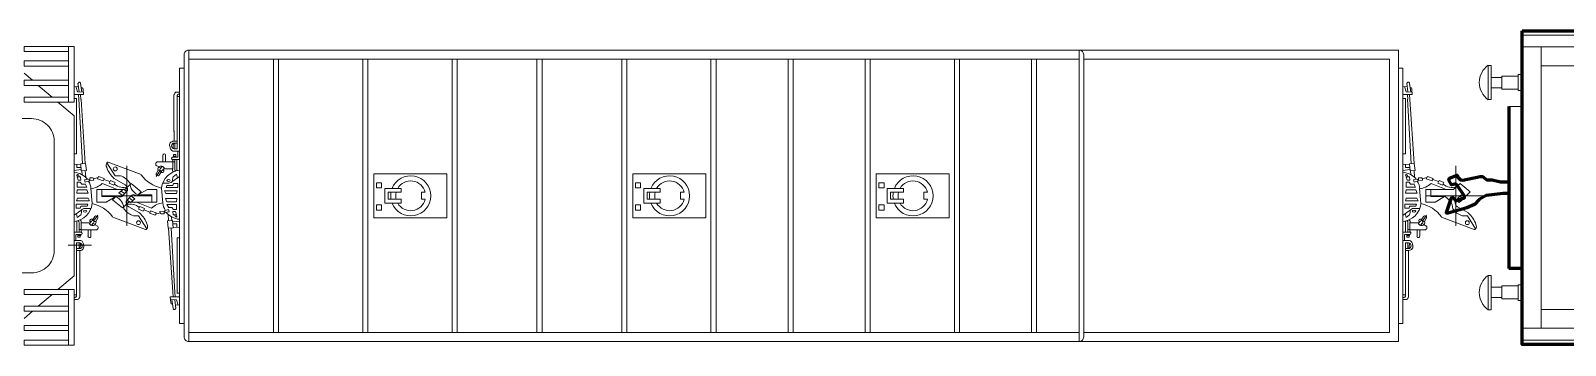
# Model space of a CAD drawing. Header units: millimetres. Extents: x -116888 to 30597, y -50310 to 30934.
# Drawn here: x -99877 to -82865, y -37292 to -33806 of the extents above; entities that cross this region are included whole.
import ezdxf

# ---------------------------------------------------------------- set-up
doc = ezdxf.new("R2010")
doc.units = ezdxf.units.MM
doc.set_wipeout_variables(frame=1)
doc.linetypes.add('K5LT_THIN', pattern=[0])
doc.layers.add('1.Основная', color=5, linetype='Continuous', lineweight=60, true_color=0x0000ff)
for name, color, linetype, lineweight in [('2.Тонкая', 7, 'Continuous', 18), ('линии', 7, 'Continuous', 35), ('штриховка', 7, 'Continuous', 9)]:
    doc.layers.add(name, color=color, linetype=linetype, lineweight=lineweight)

# ---------------------------------------------------------------- blocks, each defined once
blk = doc.blocks.new('подстреловая платформа ЕДК-1000_план')
blk.add_wipeout([(734612, 132273), (734612, 132759), (734570, 132759), (734570, 132778), (734388, 132778), (734388, 132792), (734268, 132792), (734268, 132656), (734237, 132656), (734166, 132736), (734138, 132847), (734162, 132949), (734237, 133036), (734268, 133036), (734268, 132907), (734388, 132907), (734388, 132920), (734570, 132920), (734570, 132934), (734612, 132934), (734612, 133112), (734467, 133112), (734467, 133946), (734399, 133946), (734214, 133923), (734138, 133878), (734083, 133823), (734000, 133787), (733794, 133728), (733775, 133728), (733775, 133736), (733825, 133890), (733838, 133899), (733847, 133899), (733856, 133891), (733873, 133867), (733885, 133867), (733973, 133898), (733973, 133915), (733889, 134042), (733876, 134049), (733866, 134049), (733829, 134042), (733801, 134094), (733806, 134114), (733893, 134147), (733901, 134126), (733929, 134097), (733957, 134093), (734146, 134132), (734175, 134132), (734223, 134098), (734281, 134098), (734371, 134076), (734467, 134076), (734467, 134909), (734612, 134909), (734612, 135087), (734570, 135087), (734570, 135102), (734388, 135102), (734388, 135114), (734268, 135114), (734268, 134985), (734237, 134984), (734164, 135068), (734138, 135175), (734165, 135283), (734237, 135365), (734268, 135365), (734268, 135229), (734388, 135229), (734388, 135244), (734570, 135244), (734570, 135262), (734612, 135262), (734612, 135749), (757881, 135749), (757881, 135262), (757923, 135262), (757923, 135244), (758105, 135244), (758105, 135229), (758225, 135229), (758225, 135365), (758256, 135365), (758328, 135283), (758355, 135175), (758328, 135066), (758256, 134984), (758225, 134985), (758225, 135114), (758105, 135114), (758105, 135102), (757923, 135102), (757923, 135087), (757881, 135087), (757881, 134909), (758026, 134909), (758026, 134076), (758121, 134076), (758211, 134098), (758269, 134098), (758318, 134132), (758347, 134132), (758536, 134093), (758564, 134097), (758592, 134126), (758600, 134147), (758687, 134114), (758692, 134094), (758663, 134042), (758626, 134049), (758617, 134049), (758603, 134042), (758520, 133915), (758520, 133898), (758608, 133867), (758620, 133867), (758637, 133891), (758646, 133899), (758655, 133899), (758668, 133890), (758717, 133736), (758717, 133728), (758699, 133728), (758493, 133787), (758410, 133823), (758354, 133878), (758278, 133923), (758093, 133946), (758026, 133946), (758026, 133112), (757881, 133112), (757881, 132934), (757923, 132934), (757923, 132920), (758105, 132920), (758105, 132907), (758225, 132907), (758225, 133036), (758256, 133036), (758329, 132953), (758355, 132847), (758330, 132742), (758256, 132656), (758225, 132656), (758225, 132792), (758105, 132792), (758105, 132778), (757923, 132778), (757923, 132759), (757881, 132759), (757881, 132273)]).dxf.layer = 'штриховка'
at = {"linetype": 'Continuous', "lineweight": 0}
blk.add_line((734824, 135571), (734612, 135571), dxfattribs=at)
at = {"layer": '1.Основная', "color": 5, "true_color": 0x0000ff}
for p in [(734467, 134909), (734612, 133112)]:
    blk.add_line(p, (734467, 133112), dxfattribs=at)
at = {"layer": '1.Основная', "color": 5, "ltscale": 1000, "true_color": 0x0000ff}
blk.add_lwpolyline([(734612, 135749), (757881, 135748), (757881, 132273), (734612, 132273)], close=True, dxfattribs=at)
blk.add_lwpolyline([(734466, 133946), (734399, 133946), (734214, 133923), (734138, 133878), (734083, 133823), (734000, 133787), (733794, 133728), (733775, 133728), (733775, 133736), (733825, 133890), (733838, 133899), (733847, 133899), (733856, 133891), (733873, 133867), (733885, 133867), (733973, 133898), (733973, 133906), (733973, 133915), (733889, 134042), (733876, 134049), (733866, 134049), (733829, 134042), (733801, 134094), (733806, 134114), (733893, 134147), (733901, 134126), (733929, 134097), (733957, 134093), (734146, 134132), (734175, 134132), (734223, 134098), (734281, 134098), (734371, 134076), (734467, 134076)], dxfattribs=at)
at = {"layer": '2.Тонкая', "linetype": 'Continuous', "lineweight": 0}
for p, q in [((734824, 135571), (734612, 135571)), ((734824, 132451), (734612, 132451))]:
    blk.add_line(p, q, dxfattribs=at)
at = {"layer": '2.Тонкая', "color": 5, "true_color": 0x0000ff}
blk.add_line((734612, 134909), (734467, 134909), dxfattribs=at)
at = {"layer": '2.Тонкая', "linetype": 'Continuous', "lineweight": 0}
for points in [[(734612, 135701), (757881, 135701), (757881, 132320), (734612, 132320)], [(734824, 135571), (757669, 135571), (757669, 132451), (734824, 132451)], [(757669, 135361), (734824, 135361), (734824, 132661), (757669, 132661)]]:
    blk.add_lwpolyline(points, close=True, dxfattribs=at)
at = {"layer": '2.Тонкая', "ltscale": 1000}
for points in [[(734237, 135365), (734268, 135365), (734268, 134985), (734237, 134985)], [(734570, 135102), (734388, 135102), (734388, 135244), (734570, 135244)], [(734612, 135087), (734570, 135087), (734570, 135262), (734612, 135262)], [(734388, 135114), (734268, 135114), (734268, 135229), (734388, 135229)], [(734237, 132656), (734268, 132656), (734268, 133036), (734237, 133036)], [(734388, 132907), (734268, 132907), (734268, 132792), (734388, 132792)], [(734570, 132920), (734388, 132920), (734388, 132778), (734570, 132778)], [(734612, 132934), (734570, 132934), (734570, 132759), (734612, 132759)]]:
    blk.add_lwpolyline(points, close=True, dxfattribs=at)
for centre in [(734372, 135175), (734372, 132847)]:
    blk.add_arc(centre, 234, 125.378, 234.622, dxfattribs=at)
blk = doc.blocks.new('*U43')
at = {"layer": 'линии'}
blk.add_blockref('подстреловая платформа ЕДК-1000_план', (-767386, -134011), dxfattribs=at)
blk = doc.blocks.new('хоз вагон план')
at = {"layer": '2.Тонкая', "color": 0, "linetype": 'ByBlock', "lineweight": 0, "ltscale": 100}
for p, q in [((686, -1614), (686, 1614)), ((10555, 1514), (686, 1514))]:
    blk.add_line(p, q, dxfattribs=at)
at = {"layer": '2.Тонкая', "color": 0, "linetype": 'ByBlock', "lineweight": 0}
for p, q in [((10555, -1614), (10555, 1614)), ((585, -1415), (585, 1415)), ((635, 1415), (585, 1415)), ((1625, -1514), (1625, 1514)), ((1682, 1514), (1682, -1514)), ((2614, -1514), (2614, 1514)), ((2672, 1514), (2672, -1514)), ((3604, -1514), (3604, 1514)), ((3662, 1514), (3662, -1514)), ((4544, 1514), (4544, -1514)), ((4602, -1514), (4602, 1514)), ((5485, -1514), (5485, 1514)), ((5542, 1514), (5542, -1514)), ((6474, -1514), (6474, 1514)), ((6532, 1514), (6532, -1514)), ((7329, -1514), (7329, 1514)), ((7386, 1514), (7386, -1514)), ((8183, -1514), (8183, 1514)), ((8240, 1514), (8240, -1514)), ((9173, -1514), (9173, 1514)), ((9230, 1514), (9230, -1514)), ((10027, -1514), (10027, 1514)), ((10084, 1514), (10084, -1514)), ((14095, 1415), (14145, 1415)), ((14145, 1415), (14145, -1415)), ((14188, 1207), (14147, 1212)), ((14181, 1151), (14163, 1210)), ((14188, 1247), (14200, 1151)), ((14231, 1149), (14216, 1250)), ((522, 714), (522, 1122)), ((548, 1150), (585, 1150)), ((557, 716), (557, 1099)), ((557, 1099), (585, 1099)), ((569, 1125), (585, 1125)), ((14147, 1121), (14249, 1121)), ((14176, 1080), (14147, 1080)), ((14173, 1065), (14173, 1081)), ((14173, 465), (14173, 1068)), ((14247, 1148), (14181, 1151)), ((14198, 1070), (14194, 1120)), ((14238, 357), (14197, 1071)), ((14221, 1068), (14216, 1120)), ((14268, 358), (14222, 1069)), ((14249, 1121), (14244, 1182)), ((523, 606), (523, 719)), ((557, 520), (557, 723)), ((557, 606), (520, 606)), ((557, 520), (524, 520)), ((555, 585), (526, 585)), ((530, 520), (530, 585)), ((-215, 372), (-221, 365)), ((-129, 221), (-221, 365)), ((-206, 372), (-215, 372)), ((-206, 372), (157, 237)), ((352, 376), (505, 376)), ((398, 447), (398, 376)), ((429, 446), (429, 376)), ((508, 403), (508, 299)), ((508, 401), (583, 401)), ((508, 375), (530, 375)), ((583, 494), (511, 494)), ((511, 427), (563, 427)), ((512, 439), (542, 439)), ((512, 429), (512, 439)), ((543, 458), (517, 458)), ((517, 458), (517, 439)), ((530, 299), (530, 401)), ((543, 427), (543, 458)), ((555, 280), (555, 401)), ((566, 494), (566, 427)), ((14147, 465), (14173, 465)), ((14216, 352), (14147, 347)), ((14175, 312), (14175, 349)), ((14271, 358), (14218, 355)), ((14218, 355), (14224, 275)), ((14281, 279), (14271, 358)), ((-20, 123), (-140, 190)), ((-72, 222), (-129, 221)), ((345, 283), (323, 244)), ((369, 280), (323, 213)), ((326, 335), (351, 323)), ((351, 318), (379, 308)), ((379, 265), (357, 228)), ((392, 326), (369, 298)), ((416, 308), (392, 281)), ((508, 299), (417, 299)), ((500, 154), (583, 215)), ((551, 240), (512, 212)), ((560, 197), (551, 240)), ((2737, 0), (2737, 245)), ((2737, 245), (3547, 245)), ((3547, 0), (3547, 245)), ((5607, 0), (5607, 245)), ((5607, 245), (6417, 245)), ((6417, 0), (6417, 245)), ((8305, 0), (8305, 245)), ((8305, 245), (9116, 245)), ((9116, 0), (9116, 245)), ((14222, 290), (14145, 282)), ((14219, 312), (14175, 312)), ((14178, 225), (14182, 210)), ((14179, 212), (14210, 210)), ((14191, 175), (14179, 212)), ((14189, 235), (14203, 212)), ((14221, 175), (14191, 175)), ((14210, 210), (14216, 209)), ((14216, 209), (14221, 175)), ((14227, 275), (14281, 279)), ((14234, 235), (14230, 275)), ((14261, 176), (14304, 185)), ((14268, 153), (14261, 176)), ((14274, 205), (14268, 278)), ((14307, 182), (14317, 166)), ((14318, 198), (14354, 200)), ((14318, 169), (14318, 198)), ((14363, 175), (14318, 169)), ((14357, 198), (14363, 175)), ((14404, 188), (14416, 215)), ((14468, 167), (14404, 188)), ((14416, 215), (14479, 191)), ((14477, 187), (14468, 167)), ((14541, 157), (14476, 182)), ((14533, 141), (14548, 170)), ((14548, 170), (14600, 148)), ((-159, -43), (-115, 0)), ((-115, 0), (-81, -10)), ((-88, 34), (-39, 74)), ((-43, 1), (-88, 34)), ((-63, 53), (-26, 24)), ((-48, -1), (7, 58)), ((-39, 74), (-2, 49)), ((228, 70), (123, 9)), ((123, 9), (277, 9)), ((332, 70), (228, 70)), ((277, 9), (277, -70)), ((332, -70), (332, 70)), ((385, 86), (400, -80)), ((452, 141), (398, 141)), ((416, 55), (431, 25)), ((558, 56), (417, 56)), ((431, 25), (549, 25)), ((441, 116), (434, 93)), ((434, 93), (563, 93)), ((511, 116), (441, 116)), ((517, 136), (511, 116)), ((563, 136), (517, 136)), ((549, 25), (558, 56)), ((563, 93), (563, 136)), ((2737, 0), (2737, -245)), ((3041, 81), (2861, 81)), ((2861, -81), (2861, 81)), ((3041, 39), (2898, 39)), ((2898, 39), (2898, -39)), ((3041, 39), (3041, 81)), ((3306, 39), (3265, 39)), ((3265, 39), (3265, 0)), ((3265, -39), (3265, 0)), ((3547, 0), (3547, -245)), ((5911, 81), (5731, 81)), ((5731, -81), (5731, 81)), ((5911, 39), (5768, 39)), ((5768, 39), (5768, -39)), ((5911, 39), (5911, 81)), ((6176, 39), (6136, 39)), ((6136, 39), (6136, 0)), ((8610, 81), (8429, 81)), ((8429, -81), (8429, 81)), ((8610, 39), (8466, 39)), ((8466, 39), (8466, -39)), ((8610, 39), (8610, 81)), ((8875, 39), (8834, 39)), ((8834, 39), (8834, 0)), ((14179, 67), (14175, 28)), ((14175, 28), (14302, 28)), ((14179, 96), (14179, 150)), ((14179, 150), (14213, 150)), ((14286, 96), (14179, 96)), ((14287, 67), (14179, 67)), ((14213, 150), (14230, 129)), ((14230, 129), (14272, 129)), ((14317, 166), (14268, 153)), ((14270, 127), (14286, 96)), ((14302, 28), (14287, 67)), ((14345, -86), (14330, 80)), ((14398, 70), (14398, -70)), ((14707, 70), (14398, 70)), ((14453, -9), (14453, 70)), ((14624, 70), (14459, 136)), ((14585, 118), (14533, 141)), ((14600, 147), (14585, 118)), ((14778, 135), (14707, 70)), ((14778, 1), (14723, -58)), ((14889, 43), (14778, 135)), ((14845, 0), (14811, 10)), ((14889, 43), (14845, 0)), ((-159, -43), (-48, -135)), ((-48, -135), (23, -70)), ((23, -70), (332, -70)), ((106, -70), (271, -136)), ((130, -147), (145, -118)), ((182, -170), (130, -148)), ((145, -118), (197, -141)), ((197, -141), (182, -170)), ((189, -157), (254, -182)), ((253, -187), (262, -167)), ((262, -167), (326, -188)), ((367, -175), (412, -169)), ((412, -169), (412, -198)), ((413, -166), (462, -153)), ((423, -182), (413, -166)), ((428, -28), (443, -67)), ((555, -28), (428, -28)), ((443, -67), (551, -67)), ((444, -96), (551, -96)), ((460, -127), (444, -96)), ((500, -129), (458, -129)), ((462, -153), (469, -176)), ((517, -150), (500, -129)), ((551, -150), (517, -150)), ((551, -67), (555, -28)), ((551, -96), (551, -150)), ((3041, -81), (2861, -81)), ((3041, -39), (2898, -39)), ((3041, -39), (3041, -81)), ((3306, -39), (3265, -39)), ((5607, 0), (5607, -245)), ((5911, -81), (5731, -81)), ((5911, -39), (5768, -39)), ((5911, -39), (5911, -81)), ((6136, -39), (6136, 0)), ((6176, -39), (6136, -39)), ((6417, 0), (6417, -245)), ((8305, 0), (8305, -245)), ((8610, -81), (8429, -81)), ((8610, -39), (8466, -39)), ((8610, -39), (8610, -81)), ((8834, -39), (8834, 0)), ((8875, -39), (8834, -39)), ((9116, 0), (9116, -245)), ((14230, -154), (14147, -215)), ((14167, -93), (14167, -136)), ((14296, -93), (14167, -93)), ((14167, -136), (14213, -136)), ((14181, -25), (14172, -56)), ((14172, -56), (14313, -56)), ((14299, -25), (14181, -25)), ((14213, -136), (14219, -116)), ((14219, -116), (14289, -116)), ((14278, -141), (14332, -141)), ((14289, -116), (14296, -93)), ((14314, -55), (14299, -25)), ((14398, -70), (14502, -70)), ((14607, -9), (14453, -9)), ((14502, -70), (14607, -9)), ((14769, -74), (14732, -49)), ((14750, -123), (14870, -190)), ((14793, -53), (14756, -24)), ((14818, -34), (14769, -74)), ((14773, -1), (14818, -34)), ((314, -215), (251, -191)), ((326, -188), (314, -215)), ((373, -198), (367, -175)), ((412, -198), (376, -200)), ((469, -176), (426, -185)), ((503, -275), (449, -279)), ((449, -279), (459, -358)), ((456, -205), (462, -278)), ((496, -235), (500, -275)), ((512, -355), (506, -275)), ((508, -290), (585, -282)), ((509, -175), (539, -175)), ((514, -209), (509, -175)), ((511, -312), (555, -312)), ((520, -210), (514, -209)), ((551, -212), (520, -210)), ((541, -235), (527, -212)), ((539, -175), (551, -212)), ((552, -225), (548, -210)), ((555, -312), (555, -349)), ((2737, -245), (3547, -245)), ((5607, -245), (6417, -245)), ((8305, -245), (9116, -245)), ((14170, -197), (14179, -240)), ((14175, -280), (14175, -401)), ((14179, -240), (14218, -212)), ((14200, -299), (14200, -401)), ((14222, -403), (14222, -299)), ((14222, -299), (14313, -299)), ((14314, -308), (14338, -281)), ((14338, -326), (14361, -298)), ((14351, -265), (14373, -228)), ((14379, -318), (14351, -308)), ((14361, -280), (14407, -213)), ((14404, -335), (14379, -323)), ((14385, -283), (14407, -244)), ((14936, -372), (14573, -237)), ((14802, -222), (14859, -221)), ((14859, -221), (14951, -365)), ((459, -358), (512, -355)), ((462, -358), (508, -1069)), ((492, -357), (533, -1071)), ((514, -352), (583, -347)), ((557, -465), (557, -1068)), ((583, -465), (557, -465)), ((14222, -401), (14147, -401)), ((14147, -494), (14219, -494)), ((14164, -494), (14164, -427)), ((14219, -427), (14167, -427)), ((14187, -427), (14187, -458)), ((14187, -458), (14213, -458)), ((14218, -439), (14188, -439)), ((14222, -375), (14200, -375)), ((14213, -458), (14213, -439)), ((14218, -429), (14218, -439)), ((14378, -376), (14225, -376)), ((14301, -446), (14301, -376)), ((14332, -447), (14332, -376)), ((14936, -372), (14945, -372)), ((14945, -372), (14951, -365)), ((14173, -520), (14173, -723)), ((14173, -520), (14206, -520)), ((14173, -606), (14210, -606)), ((14175, -585), (14204, -585)), ((14200, -520), (14200, -585)), ((14207, -606), (14207, -719)), ((14173, -716), (14173, -1099)), ((14208, -714), (14208, -1122)), ((481, -1121), (486, -1182)), ((583, -1121), (481, -1121)), ((483, -1148), (549, -1151)), ((499, -1149), (514, -1250)), ((509, -1068), (514, -1120)), ((542, -1247), (530, -1151)), ((532, -1070), (536, -1120)), ((549, -1151), (567, -1210)), ((554, -1080), (583, -1080)), ((557, -1065), (557, -1081)), ((14173, -1099), (14145, -1099)), ((14161, -1125), (14145, -1125)), ((14182, -1150), (14145, -1150)), ((542, -1207), (583, -1212)), ((635, -1415), (585, -1415)), ((14095, -1415), (14145, -1415))]:
    blk.add_line(p, q, dxfattribs=at)
at = {"layer": '2.Тонкая', "ltscale": 100}
for p, q in [((0, -332), (0, 332)), ((14730, -332), (14730, 332)), ((277, 0), (-277, 0)), ((15062, 0), (14398, 0))]:
    blk.add_line(p, q, dxfattribs=at)
at = {"layer": '2.Тонкая', "color": 7, "linetype": 'K5LT_THIN', "lineweight": 18}
for p, q in [((2768, 144), (2824, 144)), ((2768, 88), (2768, 144)), ((2824, 88), (2768, 88)), ((2824, 144), (2824, 88)), ((5638, 144), (5694, 144)), ((5638, 88), (5638, 144)), ((5694, 88), (5638, 88)), ((5694, 144), (5694, 88)), ((8337, 144), (8393, 144)), ((8337, 88), (8337, 144)), ((8393, 88), (8337, 88)), ((8393, 144), (8393, 88)), ((2824, -101), (2768, -101)), ((2768, -101), (2768, -160)), ((2768, -160), (2824, -160)), ((2824, -160), (2824, -101)), ((5694, -101), (5638, -101)), ((5638, -101), (5638, -160)), ((5638, -160), (5694, -160)), ((5694, -160), (5694, -101)), ((8393, -101), (8337, -101)), ((8337, -101), (8337, -160)), ((8337, -160), (8393, -160)), ((8393, -160), (8393, -101))]:
    blk.add_line(p, q, dxfattribs=at)
at = {"layer": '2.Тонкая', "color": 0, "ltscale": 100}
blk.add_line((10555, -1514), (686, -1514), dxfattribs=at)
at = {"layer": '2.Тонкая', "color": 0, "lineweight": 20, "ltscale": 100}
blk.add_lwpolyline([(686, -1614), (14095, -1614), (14095, 1614), (686, 1614, 0.414214), (635, 1563), (635, -1563, 0.414214)], format="xyb", close=True, dxfattribs=at)
at = {"layer": '2.Тонкая', "color": 0, "ltscale": 100}
blk.add_lwpolyline([(10555, -1614), (686, -1614), (686, 1614), (10555, 1614, -0.414214), (10606, 1563), (10606, -1563, -0.414214)], format="xyb", close=True, dxfattribs=at)
at = {"layer": '2.Тонкая', "color": 0, "linetype": 'ByBlock', "lineweight": 0}
blk.add_lwpolyline([(10606, 1514), (13995, 1514), (13995, 0), (13995, -1514), (10606, -1514)], dxfattribs=at)
for centre in [(-129, 298), (14859, -298)]:
    blk.add_circle(centre, 21.4, dxfattribs=at)
for centre, radius, start, end in [((3146, 0), 222, 201.4448, 158.5552), ((6016, 0), 222, 201.4448, 158.5552), ((8714, 0), 222, 201.4448, 158.5552), ((190, 152), 158, 183.0638, 244.6276), ((3146, 0), 222, 169.8449, 190.1551), ((3146, 0), 165, 166.2815, 193.7185), ((3146, 0), 165, 13.7185, 150.5439), ((6016, 0), 222, 169.8449, 190.1551), ((6016, 0), 165, 166.2815, 193.7185), ((6016, 0), 165, 13.7185, 150.5439), ((8714, 0), 222, 169.8449, 190.1551), ((8714, 0), 165, 166.2815, 193.7185), ((8714, 0), 165, 13.7185, 150.5439), ((3146, 0), 165, 209.4561, 346.2815), ((6016, 0), 165, 209.4561, 346.2815), ((8714, 0), 165, 209.4561, 346.2815), ((14540, -152), 158, 3.0638, 64.6276)]:
    blk.add_arc(centre, radius, start, end, dxfattribs=at)
at = {"layer": '2.Тонкая', "color": 0, "linetype": 'ByBlock', "lineweight": 0, "extrusion": (0, 0, -1)}
for centre, major_axis, ratio, start_param, end_param in [((14204, 1243), (11.2, 11.2), 1, 4.07538, 6.405918), ((14231, 1185), (-9.35, 9.35), 1, 0.549929, 2.391588), ((565, 1112), (30.3, 30.3), 1, 4.125673, 5.040428), ((578, 1107), (-15.5, 15.5), 1, 5.120368, 6.408093), ((521, 561), (-47.3, 0), 0.943297, -0.370428, 1.537881), ((531, 540), (-51.5, 0), 0.975156, -1.159699, 0.112264), ((527, 553), (-23.1, 23.1), 1, 4.00239, 7.038666), ((600, 544), (61.1, 61.1), 1, 3.662458, 4.419743), ((-189, 340), (28.6, 28.6), 1, 3.378693, 4.589244), ((344, 352), (-17.8, 17.8), 1, 4.664041, 7.340502), ((414, 447), (0, 16.4), 0.950569, -1.491672, 1.672856), ((510, 414), (-10.1, 10.1), 1, 4.197441, 7.008044), ((42, 401), (-197, 197), 1, 4.635602, 5.197477), ((-147, 15), (156, 156), 1, -0.437787, 0.163442), ((465, 456), (268, 268), 1, 2.569403, 3.300092), ((342, 241), (-13.7, 13.7), 1, 3.094527, 5.826211), ((366, 296), (16.9, 16.9), 1, 3.407659, 4.979208), ((349, 249), (25.4, 25.4), 1, -0.909822, 0.265718), ((377, 287), (30.4, 30.4), 1, -1.445124, 0.43639), ((379, 289), (10.5, 10.5), 1, 0.995142, 4.328572), ((393, 276), (12.4, 12.4), 1, -0.12625, 3.329182), ((612, 58), (162, 162), 1, 4.05129, 5.374242), ((462, 170), (-19.3, 0), 0.615385, 3.141593, 9.424778), ((530, 288), (17.6, 17.6), 1, 2.860409, 4.377033), ((594, 175), (63.3, 63.3), 1, 3.721711, 4.347811), ((557, 297), (-19.2, 19.2), 1, 4.520695, 5.594614), ((14129, 49), (150, 150), 1, -0.703617, 0.099491), ((14182, 228), (5.02, 5.02), 1, 2.940635, 6.63843), ((14161, 867), (501, 501), 1, 1.998284, 2.071056), ((-55, 72), (-63, 0), 0.974852, 2.155038, 3.366615), ((461, 207), (47.4, 47.4), 1, 1.693884, 2.515489), ((14161, 67), (-121, 121), 1, 1.770919, 2.286814), ((14307, 295), (-154, 154), 1, 3.164197, 3.828459), ((14691, 252), (-112, 112), 1, 3.620612, 4.608618), ((14800, -11), (25.1, 0), 0.947525, 3.680167, 5.17938), ((-70, 11), (-25.1, 0), 0.947525, 3.680167, 5.17938), ((39, -252), (-112, 112), 1, 0.479019, 1.467025), ((423, -295), (154, 154), 1, -1.548192, -0.88393), ((569, -67), (-121, 121), 1, 4.912512, 5.428407), ((14118, -58), (162, 162), 1, 0.909697, 2.232649), ((14136, -175), (63.3, 63.3), 1, 0.580119, 1.206219), ((14269, -207), (47.4, 47.4), 1, -1.447709, -0.626104), ((14265, -456), (268, 268), 1, -0.57219, 0.1585), ((14877, -15), (156, 156), 1, 2.703806, 3.305034), ((14785, -72), (-63, 0), 0.974852, -0.986555, 0.225022), ((569, -867), (501, 501), 1, -1.143309, -1.070537), ((601, -49), (150, 150), 1, 2.437975, 3.241083), ((548, -228), (-5.02, 5.02), 1, 1.369838, 5.067633), ((14173, -297), (-19.2, 19.2), 1, 1.379102, 2.453021), ((14200, -288), (-17.6, 17.6), 1, 1.289612, 2.806236), ((14353, -287), (-30.4, 30.4), 1, 3.267265, 5.148779), ((14337, -276), (-12.4, 12.4), 1, 4.586139, 8.041571), ((14351, -289), (-10.5, 10.5), 1, 5.707531, 9.040961), ((14381, -249), (-25.4, 25.4), 1, 3.802567, 4.978107), ((14388, -241), (13.7, 13.7), 1, 4.665324, 7.397008), ((14364, -296), (16.9, 16.9), 1, 0.266067, 1.837616), ((14386, -352), (17.8, 17.8), 1, -0.048348, 2.628113), ((14688, -401), (-197, 197), 1, 1.49401, 2.055884), ((14919, -340), (-28.6, 28.6), 1, 1.807896, 3.018447), ((14199, -540), (51.5, 0), 0.975156, -1.159699, 0.112264), ((14220, -414), (10.1, 10.1), 1, -0.514948, 2.295655), ((14316, -447), (0, 16.4), 0.950569, 1.649921, 4.814449), ((14203, -553), (-23.1, 23.1), 1, 0.860797, 3.897073), ((14130, -544), (61.1, 61.1), 1, 0.520865, 1.27815), ((14209, -561), (47.3, 0), 0.943297, -0.370428, 1.537881), ((499, -1185), (9.35, 9.35), 1, 2.120726, 3.962384), ((14152, -1107), (-15.5, 15.5), 1, 1.978776, 3.2665), ((14165, -1112), (30.3, 30.3), 1, 0.98408, 1.898835), ((526, -1243), (11.2, 11.2), 1, 0.933787, 3.264325)]:
    blk.add_ellipse(centre, major_axis=major_axis, ratio=ratio, start_param=start_param, end_param=end_param, dxfattribs=at)
blk.add_ellipse((14268, -170), major_axis=(-19.3, 0), ratio=0.615385, dxfattribs=at)
blk = doc.blocks.new('чмз 3 план')
at = {"layer": '2.Тонкая', "color": 0, "lineweight": 0, "ltscale": 100}
for p, q in [((-542, 1207), (-583, 1212)), ((-549, 1151), (-567, 1210)), ((-542, 1247), (-530, 1151)), ((-499, 1149), (-514, 1250)), ((-583, 1121), (-481, 1121)), ((-554, 1080), (-583, 1080)), ((-557, 1065), (-557, 1081)), ((-557, 465), (-557, 1068)), ((-483, 1148), (-549, 1151)), ((-532, 1070), (-536, 1120)), ((-492, 357), (-533, 1071)), ((-509, 1068), (-514, 1120)), ((-462, 358), (-508, 1069)), ((-481, 1121), (-486, 1182)), ((-583, 465), (-557, 465)), ((-514, 352), (-583, 347)), ((-555, 312), (-555, 349)), ((-459, 358), (-512, 355)), ((-512, 355), (-506, 275)), ((-449, 279), (-459, 358)), ((-508, 290), (-585, 282)), ((-511, 312), (-555, 312)), ((-552, 225), (-548, 210)), ((-551, 212), (-520, 210)), ((-539, 175), (-551, 212)), ((-541, 235), (-527, 212)), ((-509, 175), (-539, 175)), ((-520, 210), (-514, 209)), ((-514, 209), (-509, 175)), ((-503, 275), (-449, 279)), ((-496, 235), (-500, 275)), ((-469, 176), (-426, 185)), ((-462, 153), (-469, 176)), ((-456, 205), (-462, 278)), ((-423, 182), (-413, 166)), ((-412, 198), (-376, 200)), ((-412, 169), (-412, 198)), ((-367, 175), (-412, 169)), ((-373, 198), (-367, 175)), ((-326, 188), (-314, 215)), ((-262, 167), (-326, 188)), ((-314, 215), (-251, 191)), ((-253, 187), (-262, 167)), ((-189, 157), (-254, 182)), ((-197, 141), (-182, 170)), ((-182, 170), (-130, 148)), ((-551, 67), (-555, 28)), ((-555, 28), (-428, 28)), ((-551, 96), (-551, 150)), ((-551, 150), (-517, 150)), ((-444, 96), (-551, 96)), ((-443, 67), (-551, 67)), ((-517, 150), (-500, 129)), ((-500, 129), (-458, 129)), ((-413, 166), (-462, 153)), ((-460, 127), (-444, 96)), ((-428, 28), (-443, 67)), ((-385, -86), (-400, 80)), ((-332, 70), (-332, -70)), ((-23, 70), (-332, 70)), ((-277, -9), (-277, 70)), ((-106, 70), (-271, 136)), ((-145, 118), (-197, 141)), ((-130, 147), (-145, 118)), ((48, 135), (-23, 70)), ((48, 1), (-7, -58)), ((159, 43), (48, 135)), ((115, 0), (81, 10)), ((159, 43), (115, 0)), ((-500, -154), (-583, -215)), ((-563, -93), (-563, -136)), ((-434, -93), (-563, -93)), ((-563, -136), (-517, -136)), ((-549, -25), (-558, -56)), ((-558, -56), (-417, -56)), ((-431, -25), (-549, -25)), ((-517, -136), (-511, -116)), ((-511, -116), (-441, -116)), ((-452, -141), (-398, -141)), ((-441, -116), (-434, -93)), ((-416, -55), (-431, -25)), ((-332, -70), (-228, -70)), ((-123, -9), (-277, -9)), ((-228, -70), (-123, -9)), ((39, -74), (2, -49)), ((20, -123), (140, -190)), ((63, -53), (26, -24)), ((88, -34), (39, -74)), ((43, -1), (88, -34)), ((-560, -197), (-551, -240)), ((-555, -280), (-555, -401)), ((-551, -240), (-512, -212)), ((-530, -299), (-530, -401)), ((-508, -403), (-508, -299)), ((-508, -299), (-417, -299)), ((-416, -308), (-392, -281)), ((-392, -326), (-369, -298)), ((-379, -265), (-357, -228)), ((-351, -318), (-379, -308)), ((-369, -280), (-323, -213)), ((-326, -335), (-351, -323)), ((-345, -283), (-323, -244)), ((206, -372), (-157, -237)), ((72, -222), (129, -221)), ((129, -221), (221, -365)), ((-508, -401), (-583, -401)), ((-583, -494), (-511, -494)), ((-566, -494), (-566, -427)), ((-511, -427), (-563, -427)), ((-543, -427), (-543, -458)), ((-543, -458), (-517, -458)), ((-512, -439), (-542, -439)), ((-508, -375), (-530, -375)), ((-517, -458), (-517, -439)), ((-512, -429), (-512, -439)), ((-352, -376), (-505, -376)), ((-429, -446), (-429, -376)), ((-398, -447), (-398, -376)), ((206, -372), (215, -372)), ((215, -372), (221, -365)), ((-391, -547), (-650, -547)), ((-557, -517), (-557, -723)), ((-557, -520), (-521, -520)), ((-557, -606), (-520, -606)), ((-555, -585), (-521, -585)), ((-530, -520), (-530, -585)), ((-523, -606), (-523, -719)), ((-557, -716), (-557, -1099)), ((-522, -714), (-522, -1122)), ((-557, -1099), (-585, -1099)), ((-569, -1125), (-585, -1125)), ((-548, -1150), (-585, -1150))]:
    blk.add_line(p, q, dxfattribs=at)
at = {"layer": '2.Тонкая', "ltscale": 100}
for p, q in [((-120, 0), (120, 0)), ((0, -120), (0, 120))]:
    blk.add_line(p, q, dxfattribs=at)
at = {"layer": '2.Тонкая', "color": 0, "lineweight": 0, "ltscale": 100}
for points in [[(-1140, 1656), (-647, 1656), (-647, 1600), (-1140, 1600)], [(-647, 1038), (-583, 1038), (-583, 1656), (-647, 1656)], [(-1140, 1494), (-647, 1494), (-647, 1438), (-1140, 1438)], [(-1140, 1280), (-647, 1280), (-647, 1224), (-1140, 1224)], [(-1140, 1094), (-647, 1094), (-647, 1038), (-1140, 1038)], [(-1140, -1094), (-647, -1094), (-647, -1038), (-1140, -1038)], [(-647, -1038), (-583, -1038), (-583, -1656), (-647, -1656)], [(-1140, -1280), (-647, -1280), (-647, -1224), (-1140, -1224)], [(-1140, -1494), (-647, -1494), (-647, -1438), (-1140, -1438)], [(-1140, -1656), (-647, -1656), (-647, -1600), (-1140, -1600)]]:
    blk.add_lwpolyline(points, close=True, dxfattribs=at)
for points in [[(-1048, 1280), (-1140, 1358)], [(-830, 1094), (-982, 1224)], [(-583, 0), (-583, 885), (-764, 1038)], [(-583, 0), (-583, -885), (-764, -1038)], [(-830, -1094), (-982, -1224)], [(-1048, -1280), (-1140, -1358)]]:
    blk.add_lwpolyline(points, dxfattribs=at)
blk.add_lwpolyline([(-1056, 855), (-2969, 855), (-2969, -855), (-1056, -855, 0.414214), (-806, -605), (-806, 605, 0.414214)], format="xyb", close=True, dxfattribs=at)
blk.add_circle((129, -298), 21.4, dxfattribs=at)
blk.add_arc((-190, -152), 158, 3.0638, 64.6276, dxfattribs=at)
at = {"layer": '2.Тонкая', "color": 0, "lineweight": 0, "ltscale": 100, "extrusion": (0, 0, -1)}
for centre, major_axis, ratio, start_param, end_param in [((-526, 1243), (11.2, 11.2), 1, 4.07538, 6.405918), ((-499, 1185), (9.35, 9.35), 1, -1.020867, 0.820791), ((-601, 49), (150, 150), 1, -0.703617, 0.099491), ((-548, 228), (5.02, 5.02), 1, 2.940635, 6.63843), ((-569, 867), (501, 501), 1, 1.998284, 2.071056), ((-569, 67), (-121, 121), 1, 1.770919, 2.286814), ((-423, 295), (154, 154), 1, 1.5934, 2.257663), ((-39, 252), (-112, 112), 1, 3.620612, 4.608618), ((70, -11), (-25.1, 0), 0.947525, 0.538574, 2.037788), ((-612, -58), (-162, 162), 1, 2.480494, 3.803445), ((-594, -175), (63.3, 63.3), 1, 0.580119, 1.206219), ((-461, -207), (47.4, 47.4), 1, -1.447709, -0.626104), ((-462, -170), (19.3, 0), 0.615385, 3.141593, 9.424778), ((-465, -456), (268, 268), 1, -0.57219, 0.1585), ((147, -15), (-156, 156), 1, 4.274602, 4.875831), ((55, -72), (-63, 0), 0.974852, -0.986555, 0.225022), ((-557, -297), (19.2, 19.2), 1, -0.191694, 0.882225), ((-530, -288), (17.6, 17.6), 1, -0.281184, 1.23544), ((-377, -287), (30.4, 30.4), 1, 1.696468, 3.577983), ((-393, -276), (12.4, 12.4), 1, 3.015342, 6.470774), ((-379, -289), (10.5, 10.5), 1, 4.136735, 7.470164), ((-349, -249), (-25.4, 25.4), 1, 3.802567, 4.978107), ((-342, -241), (-13.7, 13.7), 1, 6.23612, 8.967804), ((-366, -296), (-16.9, 16.9), 1, 1.836863, 3.408412), ((-344, -352), (-17.8, 17.8), 1, 1.522448, 4.19891), ((-42, -401), (197, 197), 1, -0.076787, 0.485088), ((189, -340), (28.6, 28.6), 1, 0.2371, 1.447651), ((-531, -540), (35.5, 35.5), 1, -0.374301, 0.930261), ((-510, -414), (-10.1, 10.1), 1, 1.055849, 3.866452), ((-415, -446), (11.6, 11.6), 1, 0.864523, 4.02905), ((-527, -553), (-23.1, 23.1), 1, 0.860797, 3.897073), ((-600, -544), (-61.1, 61.1), 1, 2.091661, 2.852419), ((-521, -561), (-31.5, 31.5), 1, 1.985767, 3.958572), ((-578, -1107), (-15.5, 15.5), 1, 1.978776, 3.2665), ((-565, -1112), (30.3, 30.3), 1, 0.98408, 1.898835)]:
    blk.add_ellipse(centre, major_axis=major_axis, ratio=ratio, start_param=start_param, end_param=end_param, dxfattribs=at)

msp = doc.modelspace()

# ---------------------------------------------------------------- block references
at = {"layer": 'линии'}
for name, p in [('*U43', (-50570.7, -35543.4)), ('чмз 3 план', (-98810.3, -35635.1))]:
    msp.add_blockref(name, p, dxfattribs=at)

# ---------------------------------------------------------------- next in the draw order: block references
msp.add_blockref('хоз вагон план', (-98810.3, -35635.1), dxfattribs=at)

doc.saveas('drawing.dxf')
